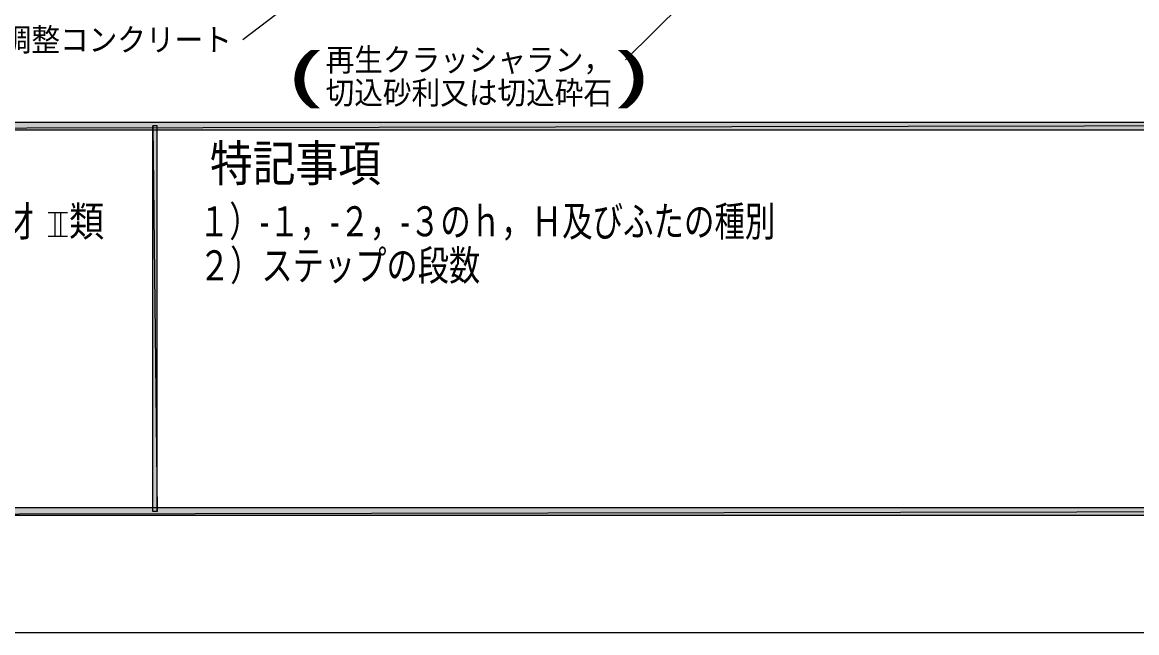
# Model space of a CAD drawing. Header units: millimetres. Extents: x 0 to 420, y 0 to 297.
# Drawn here: x 106.1 to 207.3, y 0 to 55.4 of the extents above; entities that cross this region are included whole.
import ezdxf
from ezdxf.enums import TextEntityAlignment as Align

# ---------------------------------------------------------------- set-up
doc = ezdxf.new("R2010")
doc.units = ezdxf.units.MM
doc.styles.add('kst32b', font='NotoSansJP-Variable.ttf')

msp = doc.modelspace()

# ---------------------------------------------------------------- hatches: boundary and pattern name
h = msp.add_hatch(color=7)
h.paths.add_polyline_path([(393.83, 11.35), (394.53, 10.65), (393.83, 45.64), (393.83, 11.35)])
h.paths.add_polyline_path([(394.53, 10.65), (393.83, 45.64), (394.53, 46.33), (394.53, 10.65)])
h.paths.add_polyline_path([(393.83, 45.64), (394.53, 46.33), (26.52, 45.64), (393.83, 45.64)])
h.paths.add_polyline_path([(394.53, 46.33), (26.52, 45.64), (25.82, 46.33), (394.53, 46.33)])
h.paths.add_polyline_path([(26.52, 45.64), (25.82, 46.33), (26.52, 11.35), (26.52, 45.64)])
h.paths.add_polyline_path([(25.82, 46.33), (26.52, 11.35), (25.82, 10.65), (25.82, 46.33)])
h.paths.add_polyline_path([(26.52, 11.35), (25.82, 10.65), (393.83, 11.35), (26.52, 11.35)])
h.paths.add_polyline_path([(25.82, 10.65), (393.83, 11.35), (394.53, 10.65), (25.82, 10.65)])
h = msp.add_hatch(color=7)
h.paths.add_polyline_path([(118.39, 46), (117.98, 46), (118.39, 10.99), (118.39, 46)])
h.paths.add_polyline_path([(117.98, 46), (118.39, 10.99), (117.98, 10.99), (117.98, 46)])

# ---------------------------------------------------------------- linework, layer by layer
at = {"lineweight": 13}
msp.add_lwpolyline([(0.19, 0), (0.19, 296.97), (420.16, 296.97), (420.16, 0)], close=True, dxfattribs=at)
for points in [[(144.42, 67.73), (126.17, 53.81)], [(168.68, 59.75), (160.89, 51.99)], [(108.48, 38.14), (110.26, 38.14)], [(109.11, 38.14), (109.11, 36)], [(109.62, 38.14), (109.62, 36)], [(108.48, 36), (110.26, 36)]]:
    msp.add_lwpolyline(points, dxfattribs=at)
at = {"lineweight": 0}
for points in [[(394.53, 46.33), (26.52, 45.64), (25.82, 46.33)], [(393.83, 45.64), (394.53, 46.33), (26.52, 45.64)], [(118.39, 46), (117.98, 46), (118.39, 10.99)], [(117.98, 46), (118.39, 10.99), (117.98, 10.99)], [(26.52, 11.35), (25.82, 10.65), (393.83, 11.35)], [(25.82, 10.65), (393.83, 11.35), (394.53, 10.65)]]:
    msp.add_lwpolyline(points, close=True, dxfattribs=at)

# ---------------------------------------------------------------- texts
at = {"style": 'kst32b'}
for s, height, p, p2 in [('マンホール底調整コンクリート', 2.0791, (88.77, 52.79), (125.16, 52.79)), ('(          )', 4.3315, (130.43, 48.56), (162.92, 48.56)), ('再生クラッシャラン，', 2.079, (133.67, 50.97), (159.66, 50.97)), ('切込砂利又は切込砕石', 2.079, (133.67, 47.98), (159.66, 47.98)), ('特記事項', 3.273, (123.17, 40.98), (138.69, 40.98)), ('接合部及び底版は(公社)日本下水道協会認定資器材\u3000類', 2.7278, (35.18, 35.98), (113.57, 35.98)), ('１）-１，-２，-３のｈ，Ｈ及びふたの種別', 2.7278, (122.17, 35.98), (174.48, 35.98)), ('２）ステップの段数', 2.728, (122.17, 31.98), (147.7, 31.98))]:
    msp.add_text(s, height=height, dxfattribs=at).set_placement(p, p2, align=Align.FIT)

doc.saveas('drawing.dxf')
